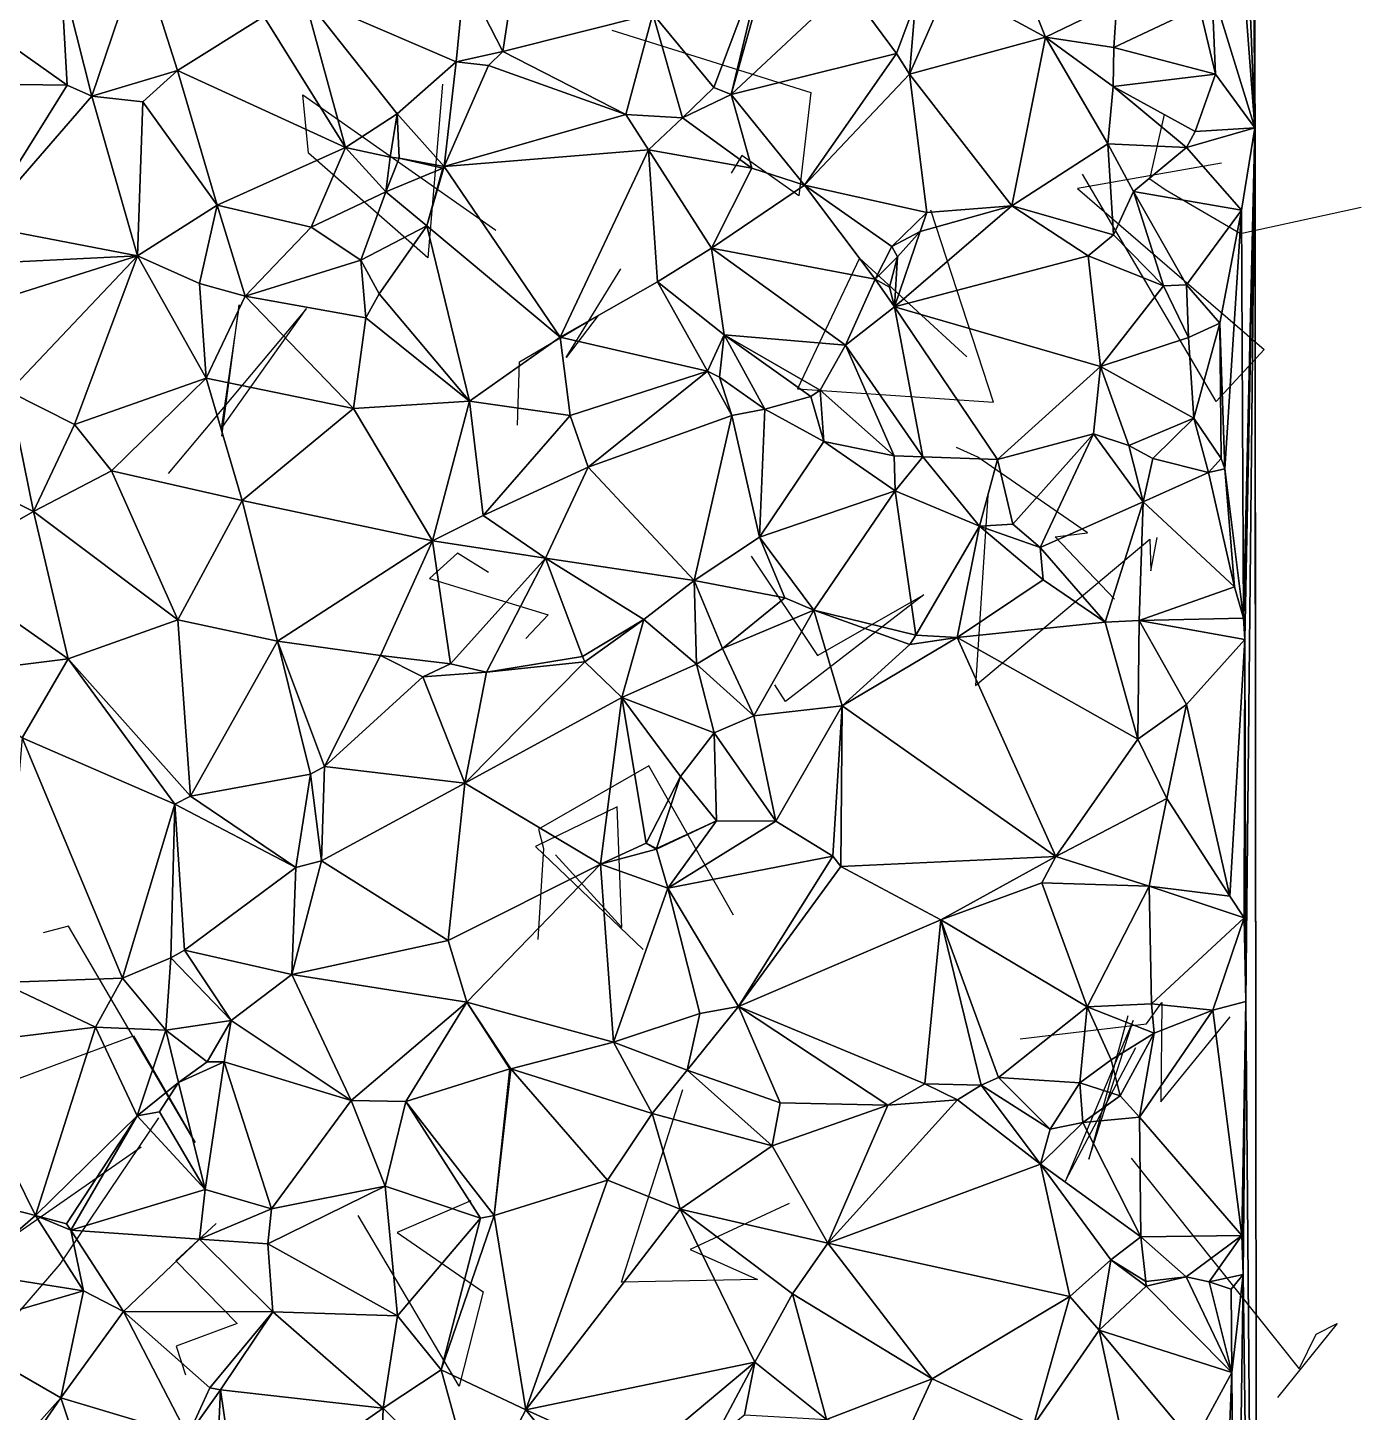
# Model space of a CAD drawing. Header units: metres. Extents: x -15.4 to 15.8, y -15.4 to 15.8.
# Drawn here: x 5.06 to 15.84, y -4.69 to 6.5 of the extents above; entities that cross this region are included whole.
import ezdxf

# ---------------------------------------------------------------- set-up
doc = ezdxf.new("R2010")
doc.units = ezdxf.units.M
doc.layers.add('CRACKS', color=1, linetype='Continuous')
doc.layers.add('STREET_MESH', color=7, linetype='Continuous')

msp = doc.modelspace()

# ---------------------------------------------------------------- linework, layer by layer
at = {"layer": 'CRACKS'}
for points in [[(9.781, 6.482, 0.1), (11.389, 5.978, 0.1), (11.292, 5.143, 0.1), (10.832, 5.469, 0.1), (10.746, 5.327, 0.1)], [(8.412, 6.045, 0.1), (8.295, 4.642, 0.1), (7.331, 5.488, 0.1), (7.284, 5.96, 0.1), (8.844, 4.865, 0.1)], [(15.836, 5.048, 0.1), (14.861, 4.836, 0.1), (14.251, 5.191, 0.1), (14.127, 5.278, 0.1), (14.247, 5.802, 0.1)], [(14.706, 5.408, 0.1), (13.544, 5.202, 0.1), (15.052, 3.902, 0.1), (14.664, 3.481, 0.1), (13.585, 5.32, 0.1)], [(12.648, 3.843, 0.1), (11.782, 4.641, 0.1), (11.281, 3.583, 0.1), (12.865, 3.477, 0.1), (12.357, 5.029, 0.1)], [(9.018, 3.29, 0.1), (9.035, 3.802, 0.1), (9.67, 4.176, 0.1), (9.412, 3.837, 0.1), (9.854, 4.553, 0.1)], [(6.63, 3.202, 0.1), (6.77, 4.263, 0.1), (6.625, 3.261, 0.1), (7.314, 4.234, 0.1), (6.197, 2.901, 0.1)], [(13.841, 1.885, 0.1), (13.364, 2.388, 0.1), (13.624, 2.42, 0.1), (12.739, 3.032, 0.1), (12.565, 3.11, 0.1)], [(12.818, 2.721, 0.1), (12.718, 1.186, 0.1), (14.128, 2.369, 0.1), (14.135, 2.112, 0.1), (14.186, 2.383, 0.1)], [(8.785, 2.1, 0.1), (8.535, 2.256, 0.1), (8.308, 2.05, 0.1), (9.266, 1.758, 0.1), (9.087, 1.566, 0.1)], [(10.907, 2.232, 0.1), (11.442, 1.428, 0.1), (12.302, 1.918, 0.1), (11.185, 1.056, 0.1), (11.099, 1.192, 0.1)], [(10.765, -0.67, 0.1), (10.081, 0.536, 0.1), (9.188, 0.025, 0.1), (9.229, -0.13, 0.1), (9.183, -0.866, 0.1)], [(9.327, -0.181, 0.1), (9.861, -0.768, 0.1), (9.823, 0.207, 0.1), (9.165, -0.115, 0.1), (10.033, -0.946, 0.1)], [(4.636, -2.12, 0.1), (5.916, -1.644, 0.1), (6.415, -2.506, 0.1), (5.391, -0.758, 0.1), (5.186, -0.813, 0.1)], [(13.08, -1.669, 0.1), (14.102, -1.548, 0.1), (14.226, -1.375, 0.1), (14.216, -2.177, 0.1), (14.777, -1.491, 0.1)], [(13.951, -1.484, 0.1), (13.636, -2.642, 0.1), (13.992, -1.521, 0.1), (13.447, -2.815, 0.1), (14.014, -1.739, 0.1)], [(11.215, -2.999, 0.1), (10.415, -3.372, 0.1), (10.957, -3.614, 0.1), (9.858, -3.636, 0.1), (10.354, -2.079, 0.1)], [(5.977, -2.544, 0.1), (4.545, -3.54, 0.1), (4.974, -3.897, 0.1), (5.324, -3.489, 0.1), (6.122, -2.307, 0.1)], [(13.978, -2.633, 0.1), (15.333, -4.335, 0.1), (15.471, -4.056, 0.1), (15.64, -3.969, 0.1), (15.159, -4.567, 0.1)], [(8.642, -2.977, 0.1), (8.047, -3.233, 0.1), (8.742, -3.714, 0.1), (8.547, -4.475, 0.1), (7.731, -3.097, 0.1)], [(6.584, -3.162, 0.1), (6.259, -3.462, 0.1), (6.754, -3.968, 0.1), (6.261, -4.153, 0.1), (6.336, -4.383, 0.1)]]:
    msp.add_polyline3d(points, dxfattribs=at)
at = {"layer": 'STREET_MESH'}
for points in [[(14.944, 10.531), (14.975, 5.694), (14.973, 14.147)], [(14.973, 14.147), (14.975, 5.694), (14.996, -12.274)], [(14.864, 8.596), (14.975, 5.694), (14.944, 10.531)], [(14.975, 5.694), (14.864, 8.596), (14.856, 7.299)], [(8.901, 6.309), (9.062, 7.372), (8.591, 6.916)], [(8.901, 6.309), (10.111, 6.614), (9.062, 7.372)], [(14.628, 6.823), (14.975, 5.694), (14.856, 7.299)], [(5.33, 6.944), (5.58, 5.95), (5.97, 7.104)], [(5.58, 5.95), (6.272, 6.157), (5.97, 7.104)], [(5.97, 7.104), (6.272, 6.157), (6.97, 6.592)], [(10.606, 6.018), (11.03, 7.151), (10.111, 6.614)], [(11.03, 7.151), (10.606, 6.018), (10.745, 5.962)], [(11.679, 6.838), (11.078, 7.154), (10.745, 5.962)], [(11.078, 7.154), (11.03, 7.151), (10.745, 5.962)], [(5.33, 6.944), (4.694, 6.522), (5.381, 6.037)], [(5.58, 5.95), (5.33, 6.944), (5.381, 6.037)], [(13.284, 6.426), (13.04, 7.043), (12.503, 6.851)], [(13.04, 7.043), (13.284, 6.426), (13.861, 6.703)], [(7.294, 6.758), (8.523, 6.227), (8.591, 6.916)], [(8.523, 6.227), (8.901, 6.309), (8.591, 6.916)], [(12.082, 6.294), (11.679, 6.838), (10.745, 5.962)], [(12.082, 6.294), (12.235, 6.707), (11.679, 6.838)], [(12.187, 6.128), (13.284, 6.426), (12.503, 6.851)], [(12.235, 6.707), (12.187, 6.128), (12.503, 6.851)], [(7.628, 5.533), (7.294, 6.758), (6.97, 6.592)], [(8.047, 5.805), (8.523, 6.227), (7.294, 6.758)], [(7.628, 5.533), (8.047, 5.805), (7.294, 6.758)], [(14.528, 6.667), (14.659, 6.128), (14.628, 6.823)], [(14.659, 6.128), (14.975, 5.694), (14.628, 6.823)], [(10.111, 6.614), (8.901, 6.309), (9.894, 5.801)], [(10.353, 5.773), (10.111, 6.614), (9.894, 5.801)], [(10.353, 5.773), (10.606, 6.018), (10.111, 6.614)], [(12.235, 6.707), (12.082, 6.294), (12.187, 6.128)], [(13.284, 6.426), (13.836, 6.341), (13.861, 6.703)], [(13.836, 6.341), (14.528, 6.667), (13.861, 6.703)], [(14.659, 6.128), (14.528, 6.667), (13.836, 6.341)], [(4.694, 6.522), (4.791, 6.045), (5.381, 6.037)], [(6.272, 6.157), (7.628, 5.533), (6.97, 6.592)], [(13.014, 5.062), (13.284, 6.426), (12.187, 6.128)], [(13.014, 5.062), (13.789, 5.564), (13.284, 6.426)], [(13.836, 6.341), (13.284, 6.426), (13.831, 6.027)], [(13.284, 6.426), (13.789, 5.564), (13.831, 6.027)], [(8.785, 6.196), (8.901, 6.309), (8.523, 6.227)], [(8.901, 6.309), (8.785, 6.196), (9.894, 5.801)], [(11.338, 5.231), (12.082, 6.294), (10.745, 5.962)], [(12.082, 6.294), (11.338, 5.231), (12.187, 6.128)], [(14.659, 6.128), (13.836, 6.341), (13.831, 6.027)], [(5.58, 5.95), (5.991, 5.902), (6.272, 6.157)], [(5.991, 5.902), (6.593, 5.069), (6.272, 6.157)], [(6.593, 5.069), (7.628, 5.533), (6.272, 6.157)], [(8.426, 5.381), (8.523, 6.227), (8.047, 5.805)], [(8.426, 5.381), (8.785, 6.196), (8.523, 6.227)], [(8.785, 6.196), (8.426, 5.381), (9.894, 5.801)], [(5.381, 6.037), (4.791, 6.045), (4.671, 4.905)], [(11.338, 5.231), (12.327, 5.009), (12.187, 6.128)], [(12.327, 5.009), (13.014, 5.062), (12.187, 6.128)], [(14.494, 5.664), (14.659, 6.128), (13.831, 6.027)], [(14.659, 6.128), (14.494, 5.664), (14.975, 5.694)], [(5.58, 5.95), (5.381, 6.037), (4.671, 4.905)], [(5.949, 4.658), (5.58, 5.95), (4.671, 4.905)], [(5.991, 5.902), (5.58, 5.95), (5.949, 4.658)], [(10.606, 6.018), (10.353, 5.773), (10.745, 5.962)], [(10.353, 5.773), (10.912, 5.367), (10.745, 5.962)], [(10.912, 5.367), (11.338, 5.231), (10.745, 5.962)], [(13.789, 5.564), (14.425, 5.533), (13.831, 6.027)], [(14.425, 5.533), (14.494, 5.664), (13.831, 6.027)], [(6.593, 5.069), (5.991, 5.902), (5.949, 4.658)], [(7.628, 5.533), (7.99, 5.455), (8.047, 5.805)], [(7.99, 5.455), (8.063, 5.448), (8.047, 5.805)], [(8.063, 5.448), (8.426, 5.381), (8.047, 5.805)], [(8.426, 5.381), (10.078, 5.516), (9.894, 5.801)], [(10.078, 5.516), (10.353, 5.773), (9.894, 5.801)], [(10.912, 5.367), (10.353, 5.773), (10.078, 5.516)], [(14.975, 5.694), (14.425, 5.533), (14.868, 5.029)], [(14.494, 5.664), (14.425, 5.533), (14.975, 5.694)], [(14.885, 1.73), (14.975, 5.694), (14.868, 5.029)], [(14.975, 5.694), (14.885, 1.73), (14.895, 1.559)], [(14.975, 5.694), (14.895, 1.559), (14.904, -1.366)], [(14.975, 5.694), (14.904, -1.366), (14.996, -12.274)], [(7.352, 4.891), (7.628, 5.533), (6.593, 5.069)], [(7.352, 4.891), (7.954, 5.177), (7.628, 5.533)], [(7.954, 5.177), (7.99, 5.455), (7.628, 5.533)], [(10.078, 5.516), (8.426, 5.381), (9.364, 4.002)], [(10.15, 4.449), (10.078, 5.516), (9.364, 4.002)], [(10.586, 4.72), (10.078, 5.516), (10.15, 4.449)], [(10.586, 4.72), (10.912, 5.367), (10.078, 5.516)], [(13.789, 5.564), (13.014, 5.062), (13.833, 4.829)], [(13.789, 5.564), (13.997, 5.178), (14.425, 5.533)], [(13.789, 5.564), (13.833, 4.829), (13.997, 5.178)], [(14.425, 5.533), (13.997, 5.178), (14.868, 5.029)], [(7.954, 5.177), (8.063, 5.448), (7.99, 5.455)], [(7.954, 5.177), (8.415, 5.366), (8.063, 5.448)], [(8.063, 5.448), (8.415, 5.366), (8.426, 5.381)], [(8.426, 5.381), (8.287, 4.9), (9.364, 4.002)], [(8.426, 5.381), (8.415, 5.366), (8.287, 4.9)], [(8.415, 5.366), (7.954, 5.177), (8.287, 4.9)], [(10.586, 4.72), (11.338, 5.231), (10.912, 5.367)], [(7.954, 5.177), (7.352, 4.891), (7.754, 4.625)], [(8.287, 4.9), (7.954, 5.177), (7.754, 4.625)], [(11.908, 4.469), (11.338, 5.231), (10.586, 4.72)], [(11.338, 5.231), (12.042, 4.733), (12.327, 5.009)], [(11.908, 4.469), (12.042, 4.733), (11.338, 5.231)], [(13.997, 5.178), (13.833, 4.829), (14.239, 4.416)], [(13.997, 5.178), (14.423, 4.424), (14.868, 5.029)], [(14.423, 4.424), (13.997, 5.178), (14.239, 4.416)], [(6.449, 4.435), (6.593, 5.069), (5.949, 4.658)], [(6.449, 4.435), (6.818, 4.333), (6.593, 5.069)], [(6.818, 4.333), (7.352, 4.891), (6.593, 5.069)], [(12.273, 4.854), (12.064, 4.247), (13.014, 5.062)], [(12.064, 4.247), (13.63, 4.66), (13.014, 5.062)], [(12.273, 4.854), (13.014, 5.062), (12.327, 5.009)], [(13.014, 5.062), (13.63, 4.66), (13.833, 4.829)], [(12.042, 4.733), (12.273, 4.854), (12.327, 5.009)], [(14.423, 4.424), (14.692, 4.114), (14.868, 5.029)], [(14.868, 5.029), (14.692, 4.114), (14.733, 2.937)], [(14.885, 1.73), (14.868, 5.029), (14.733, 2.937)], [(4.639, 4.594), (5.949, 4.658), (4.671, 4.905)], [(7.352, 4.891), (6.818, 4.333), (7.754, 4.625)], [(8.287, 4.9), (7.754, 4.625), (7.9, 4.351)], [(8.631, 3.484), (8.287, 4.9), (7.9, 4.351)], [(8.287, 4.9), (8.631, 3.484), (9.364, 4.002)], [(12.088, 4.651), (12.273, 4.854), (12.042, 4.733)], [(12.088, 4.651), (12.064, 4.247), (12.273, 4.854)], [(13.833, 4.829), (13.63, 4.66), (14.239, 4.416)], [(10.688, 4.019), (10.586, 4.72), (10.15, 4.449)], [(11.668, 3.937), (10.586, 4.72), (10.688, 4.019)], [(11.668, 3.937), (11.908, 4.469), (10.586, 4.72)], [(12.088, 4.651), (12.042, 4.733), (11.908, 4.469)], [(4.654, 4.248), (5.949, 4.658), (4.639, 4.594)], [(5.949, 4.658), (4.654, 4.248), (4.912, 3.563)], [(5.44, 3.296), (5.949, 4.658), (4.912, 3.563)], [(6.502, 3.669), (5.949, 4.658), (5.44, 3.296)], [(6.502, 3.669), (6.449, 4.435), (5.949, 4.658)], [(7.754, 4.625), (6.818, 4.333), (7.792, 4.159)], [(7.754, 4.625), (7.792, 4.159), (7.9, 4.351)], [(12.025, 4.406), (12.088, 4.651), (11.908, 4.469)], [(12.064, 4.247), (12.088, 4.651), (12.025, 4.406)], [(13.63, 4.66), (12.064, 4.247), (13.728, 3.765)], [(13.63, 4.66), (13.728, 3.765), (14.239, 4.416)], [(6.818, 4.333), (6.449, 4.435), (6.502, 3.669)], [(10.553, 3.727), (10.15, 4.449), (9.364, 4.002)], [(10.553, 3.727), (10.688, 4.019), (10.15, 4.449)], [(12.064, 4.247), (11.908, 4.469), (11.668, 3.937)], [(12.064, 4.247), (12.025, 4.406), (11.908, 4.469)], [(13.728, 3.765), (14.439, 4), (14.239, 4.416)], [(14.439, 4), (14.423, 4.424), (14.239, 4.416)], [(14.423, 4.424), (14.439, 4), (14.692, 4.114)], [(6.818, 4.333), (6.502, 3.669), (7.693, 3.425)], [(6.818, 4.333), (7.693, 3.425), (7.792, 4.159)], [(7.792, 4.159), (8.631, 3.484), (7.9, 4.351)], [(7.693, 3.425), (8.631, 3.484), (7.792, 4.159)], [(12.293, 3.034), (12.064, 4.247), (11.668, 3.937)], [(12.064, 4.247), (12.896, 3.013), (13.728, 3.765)], [(12.064, 4.247), (12.293, 3.034), (12.896, 3.013)], [(14.692, 4.114), (14.439, 4), (14.482, 3.346)], [(14.704, 3.021), (14.692, 4.114), (14.482, 3.346)], [(14.692, 4.114), (14.704, 3.021), (14.733, 2.937)], [(8.631, 3.484), (9.444, 3.369), (9.364, 4.002)], [(9.444, 3.369), (10.553, 3.727), (9.364, 4.002)], [(10.688, 4.019), (10.553, 3.727), (10.65, 3.678)], [(11.016, 3.419), (10.688, 4.019), (10.65, 3.678)], [(11.016, 3.419), (11.389, 3.522), (10.688, 4.019)], [(11.463, 3.573), (11.668, 3.937), (10.688, 4.019)], [(11.389, 3.522), (11.463, 3.573), (10.688, 4.019)], [(11.463, 3.573), (12.062, 3.043), (11.668, 3.937)], [(12.062, 3.043), (12.293, 3.034), (11.668, 3.937)], [(14.439, 4), (13.728, 3.765), (14.482, 3.346)], [(10.553, 3.727), (9.444, 3.369), (9.589, 2.952)], [(10.75, 3.369), (10.553, 3.727), (9.589, 2.952)], [(10.553, 3.727), (10.75, 3.369), (10.65, 3.678)], [(12.896, 3.013), (13.673, 3.22), (13.728, 3.765)], [(13.728, 3.765), (13.673, 3.22), (13.958, 3.126)], [(14.482, 3.346), (13.728, 3.765), (13.958, 3.126)], [(6.502, 3.669), (5.44, 3.296), (5.739, 2.922)], [(6.794, 2.681), (6.502, 3.669), (5.739, 2.922)], [(7.693, 3.425), (6.502, 3.669), (6.794, 2.681)], [(10.75, 3.369), (11.016, 3.419), (10.65, 3.678)], [(4.291, 2.998), (5.107, 2.592), (4.912, 3.563)], [(5.107, 2.592), (5.44, 3.296), (4.912, 3.563)], [(7.693, 3.425), (8.331, 2.355), (8.631, 3.484)], [(8.331, 2.355), (8.74, 2.561), (8.631, 3.484)], [(8.74, 2.561), (9.444, 3.369), (8.631, 3.484)], [(11.016, 3.419), (11.495, 3.157), (11.389, 3.522)], [(11.495, 3.157), (11.463, 3.573), (11.389, 3.522)], [(11.495, 3.157), (12.062, 3.043), (11.463, 3.573)], [(8.331, 2.355), (7.693, 3.425), (6.794, 2.681)], [(9.444, 3.369), (8.74, 2.561), (9.589, 2.952)], [(10.445, 2.034), (10.75, 3.369), (9.589, 2.952)], [(10.75, 3.369), (10.445, 2.034), (10.975, 2.385)], [(11.016, 3.419), (10.75, 3.369), (10.975, 2.385)], [(11.495, 3.157), (11.016, 3.419), (10.975, 2.385)], [(5.44, 3.296), (5.107, 2.592), (5.739, 2.922)], [(14.153, 3.021), (14.482, 3.346), (13.958, 3.126)], [(14.153, 3.021), (14.602, 2.909), (14.482, 3.346)], [(14.602, 2.909), (14.704, 3.021), (14.482, 3.346)], [(12.069, 2.759), (11.495, 3.157), (10.975, 2.385)], [(12.062, 3.043), (11.495, 3.157), (12.069, 2.759)], [(12.896, 3.013), (13.022, 2.491), (13.673, 3.22)], [(13.673, 3.22), (13.022, 2.491), (13.241, 2.303)], [(13.673, 3.22), (13.241, 2.303), (14.074, 2.671)], [(13.673, 3.22), (14.074, 2.671), (13.958, 3.126)], [(12.293, 3.034), (12.062, 3.043), (12.069, 2.759)], [(12.293, 3.034), (12.069, 2.759), (12.751, 2.474)], [(12.896, 3.013), (12.293, 3.034), (12.751, 2.474)], [(14.074, 2.671), (14.153, 3.021), (13.958, 3.126)], [(14.704, 3.021), (14.602, 2.909), (14.733, 2.937)], [(4.291, 2.998), (4.324, 2.149), (5.107, 2.592)], [(5.107, 2.592), (6.275, 1.716), (5.739, 2.922)], [(6.275, 1.716), (6.794, 2.681), (5.739, 2.922)], [(8.74, 2.561), (9.245, 2.215), (9.589, 2.952)], [(9.245, 2.215), (10.445, 2.034), (9.589, 2.952)], [(13.022, 2.491), (12.896, 3.013), (12.751, 2.474)], [(14.153, 3.021), (14.074, 2.671), (14.602, 2.909)], [(14.602, 2.909), (14.812, 1.983), (14.733, 2.937)], [(14.812, 1.983), (14.885, 1.73), (14.733, 2.937)], [(14.602, 2.909), (14.074, 2.671), (14.812, 1.983)], [(11.414, 1.795), (12.069, 2.759), (10.975, 2.385)], [(12.069, 2.759), (11.414, 1.795), (12.238, 1.593)], [(12.751, 2.474), (12.069, 2.759), (12.238, 1.593)], [(4.324, 2.149), (5.388, 1.402), (5.107, 2.592)], [(5.388, 1.402), (6.275, 1.716), (5.107, 2.592)], [(6.794, 2.681), (6.275, 1.716), (7.079, 1.545)], [(8.331, 2.355), (6.794, 2.681), (7.079, 1.545)], [(14.074, 2.671), (13.241, 2.303), (13.767, 1.698)], [(14.074, 2.671), (13.767, 1.698), (14.042, 1.712)], [(14.812, 1.983), (14.074, 2.671), (14.042, 1.712)], [(8.331, 2.355), (9.245, 2.215), (8.74, 2.561)], [(12.572, 1.574), (12.751, 2.474), (12.238, 1.593)], [(12.751, 2.474), (12.572, 1.574), (13.267, 2.04)], [(13.022, 2.491), (12.751, 2.474), (13.241, 2.303)], [(13.241, 2.303), (12.751, 2.474), (13.267, 2.04)], [(7.911, 1.429), (8.331, 2.355), (7.079, 1.545)], [(8.331, 2.355), (7.911, 1.429), (8.477, 1.362)], [(9.245, 2.215), (8.331, 2.355), (8.477, 1.362)], [(10.445, 2.034), (11.178, 1.896), (10.975, 2.385)], [(11.178, 1.896), (11.414, 1.795), (10.975, 2.385)], [(13.767, 1.698), (13.241, 2.303), (13.267, 2.04)], [(5.388, 1.402), (4.324, 2.149), (4.418, 1.28)], [(8.767, 1.293), (9.245, 2.215), (8.477, 1.362)], [(9.245, 2.215), (8.767, 1.293), (9.543, 1.42)], [(10.04, 1.719), (9.245, 2.215), (9.543, 1.42)], [(10.445, 2.034), (9.245, 2.215), (10.04, 1.719)], [(10.466, 1.36), (10.445, 2.034), (10.04, 1.719)], [(11.178, 1.896), (10.445, 2.034), (10.674, 1.485)], [(10.445, 2.034), (10.466, 1.36), (10.674, 1.485)], [(12.572, 1.574), (13.767, 1.698), (13.267, 2.04)], [(14.885, 1.73), (14.812, 1.983), (14.042, 1.712)], [(11.178, 1.896), (10.674, 1.485), (11.414, 1.795)], [(10.674, 1.485), (10.929, 0.942), (11.414, 1.795)], [(11.414, 1.795), (10.929, 0.942), (11.643, 1.021)], [(11.414, 1.795), (12.189, 1.518), (12.238, 1.593)], [(12.189, 1.518), (11.414, 1.795), (11.643, 1.021)], [(6.376, 0.293), (6.275, 1.716), (5.388, 1.402)], [(6.275, 1.716), (6.376, 0.293), (7.079, 1.545)], [(9.563, 1.377), (10.04, 1.719), (9.543, 1.42)], [(9.563, 1.377), (9.861, 1.09), (10.04, 1.719)], [(9.861, 1.09), (10.466, 1.36), (10.04, 1.719)], [(12.572, 1.574), (14.031, 0.752), (13.767, 1.698)], [(13.767, 1.698), (14.031, 0.752), (14.042, 1.712)], [(14.031, 0.752), (14.423, 1.033), (14.042, 1.712)], [(14.885, 1.73), (14.042, 1.712), (14.895, 1.559)], [(14.042, 1.712), (14.423, 1.033), (14.895, 1.559)], [(12.572, 1.574), (11.643, 1.021), (13.367, -0.195)], [(12.572, 1.574), (12.189, 1.518), (11.643, 1.021)], [(12.189, 1.518), (12.572, 1.574), (12.238, 1.593)], [(14.031, 0.752), (12.572, 1.574), (13.367, -0.195)], [(6.376, 0.293), (7.345, 0.469), (7.079, 1.545)], [(7.345, 0.469), (7.458, 0.533), (7.079, 1.545)], [(7.458, 0.533), (7.911, 1.429), (7.079, 1.545)], [(10.674, 1.485), (10.466, 1.36), (10.929, 0.942)], [(14.423, 1.033), (14.774, -0.517), (14.895, 1.559)], [(14.774, -0.517), (14.889, -0.692), (14.895, 1.559)], [(14.895, 1.559), (14.889, -0.692), (14.904, -1.366)], [(5.016, 0.764), (5.388, 1.402), (4.418, 1.28)], [(5.388, 1.402), (5.016, 0.764), (6.25, 0.227)], [(6.376, 0.293), (5.388, 1.402), (6.25, 0.227)], [(7.911, 1.429), (7.458, 0.533), (8.254, 1.257)], [(7.911, 1.429), (8.254, 1.257), (8.477, 1.362)], [(8.254, 1.257), (8.767, 1.293), (8.477, 1.362)], [(9.563, 1.377), (8.767, 1.293), (8.593, 0.398)], [(9.861, 1.09), (9.563, 1.377), (8.593, 0.398)], [(8.767, 1.293), (9.563, 1.377), (9.543, 1.42)], [(10.466, 1.36), (9.861, 1.09), (10.609, 0.803)], [(10.929, 0.942), (10.466, 1.36), (10.609, 0.803)], [(7.458, 0.533), (8.593, 0.398), (8.254, 1.257)], [(8.593, 0.398), (8.767, 1.293), (8.254, 1.257)], [(9.861, 1.09), (8.593, 0.398), (9.688, -0.256)], [(10.058, -0.088), (9.861, 1.09), (9.688, -0.256)], [(10.337, 0.451), (9.861, 1.09), (10.058, -0.088)], [(9.861, 1.09), (10.337, 0.451), (10.609, 0.803)], [(10.929, 0.942), (11.107, 0.091), (11.643, 1.021)], [(11.643, 1.021), (11.107, 0.091), (11.567, -0.192)], [(11.63, -0.277), (11.643, 1.021), (11.567, -0.192)], [(11.643, 1.021), (11.63, -0.277), (13.367, -0.195)], [(14.423, 1.033), (14.031, 0.752), (14.264, 0.272)], [(14.774, -0.517), (14.423, 1.033), (14.264, 0.272)], [(11.107, 0.091), (10.929, 0.942), (10.609, 0.803)], [(10.337, 0.451), (10.627, 0.093), (10.609, 0.803)], [(10.627, 0.093), (11.107, 0.091), (10.609, 0.803)], [(5.827, -1.179), (5.016, 0.764), (4.85, -1.213)], [(5.016, 0.764), (5.827, -1.179), (6.25, 0.227)], [(14.264, 0.272), (14.031, 0.752), (13.367, -0.195)], [(7.345, 0.469), (6.376, 0.293), (7.228, -0.284)], [(7.345, 0.469), (7.228, -0.284), (7.435, -0.231)], [(7.458, 0.533), (7.345, 0.469), (7.435, -0.231)], [(8.593, 0.398), (7.458, 0.533), (7.435, -0.231)], [(10.141, -0.13), (10.337, 0.451), (10.058, -0.088)], [(10.337, 0.451), (10.141, -0.13), (10.627, 0.093)], [(8.593, 0.398), (7.435, -0.231), (8.458, -0.874)], [(9.688, -0.256), (8.593, 0.398), (8.458, -0.874)], [(5.827, -1.179), (6.217, -1.014), (6.25, 0.227)], [(6.25, 0.227), (6.217, -1.014), (6.327, -0.951)], [(7.228, -0.284), (6.376, 0.293), (6.25, 0.227)], [(7.228, -0.284), (6.25, 0.227), (6.327, -0.951)], [(14.123, -0.436), (14.264, 0.272), (13.367, -0.195)], [(14.123, -0.436), (14.774, -0.517), (14.264, 0.272)], [(10.627, 0.093), (10.141, -0.137), (10.233, -0.452)], [(10.141, -0.13), (10.141, -0.137), (10.627, 0.093)], [(11.107, 0.091), (10.627, 0.093), (10.233, -0.452)], [(11.567, -0.192), (11.107, 0.091), (10.233, -0.452)], [(10.141, -0.137), (10.058, -0.088), (9.688, -0.256)], [(10.141, -0.137), (10.141, -0.13), (10.058, -0.088)], [(10.233, -0.452), (10.141, -0.137), (9.688, -0.256)], [(10.803, -1.407), (11.567, -0.192), (10.233, -0.452)], [(10.803, -1.407), (11.63, -0.277), (11.567, -0.192)], [(11.63, -0.277), (12.438, -0.707), (13.367, -0.195)], [(12.438, -0.707), (13.254, -0.409), (13.367, -0.195)], [(13.254, -0.409), (14.123, -0.436), (13.367, -0.195)], [(7.195, -1.149), (7.228, -0.284), (6.327, -0.951)], [(7.228, -0.284), (7.195, -1.149), (7.435, -0.231)], [(7.435, -0.231), (7.195, -1.149), (8.458, -0.874)], [(8.608, -1.372), (9.688, -0.256), (8.458, -0.874)], [(8.608, -1.372), (9.794, -1.696), (9.688, -0.256)], [(9.794, -1.696), (10.233, -0.452), (9.688, -0.256)], [(11.63, -0.277), (10.803, -1.407), (12.438, -0.707)], [(13.254, -0.409), (12.438, -0.707), (13.621, -1.409)], [(14.123, -0.436), (13.254, -0.409), (13.621, -1.409)], [(14.142, -1.387), (14.123, -0.436), (13.621, -1.409)], [(14.774, -0.517), (14.123, -0.436), (14.889, -0.692)], [(14.123, -0.436), (14.142, -1.387), (14.889, -0.692)], [(10.491, -1.464), (10.233, -0.452), (9.794, -1.696)], [(10.491, -1.464), (10.803, -1.407), (10.233, -0.452)], [(10.803, -1.407), (12.311, -2.032), (12.438, -0.707)], [(12.311, -2.032), (12.766, -2.042), (12.438, -0.707)], [(12.438, -0.707), (12.904, -1.98), (13.621, -1.409)], [(12.766, -2.042), (12.904, -1.98), (12.438, -0.707)], [(14.142, -1.387), (14.636, -1.438), (14.889, -0.692)], [(14.889, -0.692), (14.636, -1.438), (14.904, -1.366)], [(7.195, -1.149), (8.608, -1.372), (8.458, -0.874)], [(6.217, -1.014), (6.705, -1.522), (6.327, -0.951)], [(6.705, -1.522), (7.195, -1.149), (6.327, -0.951)], [(5.827, -1.179), (6.177, -1.598), (6.217, -1.014)], [(6.217, -1.014), (6.177, -1.598), (6.705, -1.522)], [(5.609, -1.574), (4.85, -1.213), (4.442, -1.718)], [(5.609, -1.574), (5.827, -1.179), (4.85, -1.213)], [(5.609, -1.574), (6.177, -1.598), (5.827, -1.179)], [(7.195, -1.149), (6.705, -1.522), (7.676, -2.168)], [(8.608, -1.372), (7.195, -1.149), (7.676, -2.168)], [(8.116, -2.174), (8.608, -1.372), (7.676, -2.168)], [(8.608, -1.372), (8.116, -2.174), (8.958, -1.912)], [(8.966, -1.912), (8.608, -1.372), (8.958, -1.912)], [(8.608, -1.372), (8.966, -1.912), (9.794, -1.696)], [(10.491, -1.464), (10.389, -1.922), (10.803, -1.407)], [(10.389, -1.922), (11.142, -2.186), (10.803, -1.407)], [(12.311, -2.032), (10.803, -1.407), (12.012, -2.204)], [(10.803, -1.407), (11.142, -2.186), (12.012, -2.204)], [(12.904, -1.98), (13.563, -2.024), (13.621, -1.409)], [(13.563, -2.024), (13.816, -1.839), (13.621, -1.409)], [(14.164, -1.622), (14.142, -1.387), (13.621, -1.409)], [(13.816, -1.839), (14.164, -1.622), (13.621, -1.409)], [(14.044, -2.303), (14.87, -3.258), (14.636, -1.438)], [(14.164, -1.622), (14.044, -2.303), (14.636, -1.438)], [(14.142, -1.387), (14.164, -1.622), (14.636, -1.438)], [(14.636, -1.438), (14.87, -3.258), (14.904, -1.366)], [(14.87, -3.258), (14.882, -3.574), (14.904, -1.366)], [(14.904, -1.366), (14.882, -3.574), (14.996, -12.274)], [(6.177, -1.598), (6.511, -1.856), (6.705, -1.522)], [(6.511, -1.856), (6.65, -1.855), (6.705, -1.522)], [(6.705, -1.522), (6.65, -1.855), (7.676, -2.168)], [(10.389, -1.922), (10.491, -1.464), (9.794, -1.696)], [(5.125, -3.096), (5.609, -1.574), (4.442, -1.718)], [(5.946, -2.29), (5.609, -1.574), (5.125, -3.096)], [(6.177, -1.598), (5.609, -1.574), (5.946, -2.29)], [(6.28, -2.023), (6.177, -1.598), (5.946, -2.29)], [(6.511, -1.856), (6.177, -1.598), (6.28, -2.023)], [(13.887, -2.129), (14.164, -1.622), (13.816, -1.839)], [(13.887, -2.129), (14.044, -2.303), (14.164, -1.622)], [(5.125, -3.096), (4.442, -1.718), (4.62, -2.968)], [(9.794, -1.696), (8.966, -1.912), (10.107, -2.273)], [(10.389, -1.922), (9.794, -1.696), (10.107, -2.273)], [(6.65, -1.855), (6.28, -2.023), (6.494, -2.886)], [(6.511, -1.856), (6.28, -2.023), (6.65, -1.855)], [(7.032, -3.043), (6.65, -1.855), (6.494, -2.886)], [(6.65, -1.855), (7.032, -3.043), (7.676, -2.168)], [(13.563, -2.024), (13.887, -2.129), (13.816, -1.839)], [(8.116, -2.174), (8.83, -3.097), (8.958, -1.912)], [(8.83, -3.097), (8.966, -1.912), (8.958, -1.912)], [(9.745, -2.81), (8.966, -1.912), (8.83, -3.097)], [(8.966, -1.912), (9.745, -2.81), (10.107, -2.273)], [(11.076, -2.534), (10.389, -1.922), (10.107, -2.273)], [(11.142, -2.186), (10.389, -1.922), (11.076, -2.534)], [(12.766, -2.042), (13.323, -2.398), (12.904, -1.98)], [(13.323, -2.398), (13.563, -2.024), (12.904, -1.98)], [(6.127, -2.258), (6.28, -2.023), (5.946, -2.29)], [(6.28, -2.023), (6.127, -2.258), (6.494, -2.886)], [(12.311, -2.032), (12.012, -2.204), (12.575, -2.162)], [(12.766, -2.042), (12.311, -2.032), (12.575, -2.162)], [(13.244, -2.681), (12.766, -2.042), (12.575, -2.162)], [(13.244, -2.681), (13.323, -2.398), (12.766, -2.042)], [(13.323, -2.398), (13.586, -2.345), (13.563, -2.024)], [(13.586, -2.345), (13.887, -2.129), (13.563, -2.024)], [(7.032, -3.043), (7.949, -2.859), (7.676, -2.168)], [(7.949, -2.859), (8.116, -2.174), (7.676, -2.168)], [(8.719, -3.119), (8.116, -2.174), (7.949, -2.859)], [(8.116, -2.174), (8.719, -3.119), (8.83, -3.097)], [(12.012, -2.204), (11.142, -2.186), (11.076, -2.534)], [(12.012, -2.204), (11.076, -2.534), (11.526, -3.319)], [(12.012, -2.204), (11.526, -3.319), (12.575, -2.162)], [(11.526, -3.319), (13.244, -2.681), (12.575, -2.162)], [(13.887, -2.129), (13.586, -2.345), (14.044, -2.303)], [(5.375, -3.163), (5.946, -2.29), (5.125, -3.096)], [(5.946, -2.29), (5.375, -3.163), (5.41, -3.214)], [(5.946, -2.29), (5.41, -3.214), (6.494, -2.886)], [(6.127, -2.258), (5.946, -2.29), (6.494, -2.886)], [(9.745, -2.81), (10.334, -3.046), (10.107, -2.273)], [(10.334, -3.046), (11.076, -2.534), (10.107, -2.273)], [(13.586, -2.345), (13.244, -2.681), (14.056, -3.269)], [(13.586, -2.345), (13.323, -2.398), (13.244, -2.681)], [(13.586, -2.345), (14.056, -3.269), (14.044, -2.303)], [(14.044, -2.303), (14.056, -3.269), (14.87, -3.258)], [(11.526, -3.319), (11.076, -2.534), (10.334, -3.046)], [(13.482, -3.751), (13.244, -2.681), (11.526, -3.319)], [(13.244, -2.681), (13.813, -3.455), (14.056, -3.269)], [(13.813, -3.455), (13.244, -2.681), (13.482, -3.751)], [(5.41, -3.214), (6.449, -3.288), (6.494, -2.886)], [(6.449, -3.288), (7.032, -3.043), (6.494, -2.886)], [(7.949, -2.859), (7.002, -3.325), (8.05, -3.908)], [(7.032, -3.043), (7.002, -3.325), (7.949, -2.859)], [(8.719, -3.119), (7.949, -2.859), (8.05, -3.908)], [(9.086, -4.667), (9.745, -2.81), (8.83, -3.097)], [(9.745, -2.81), (9.086, -4.667), (10.334, -3.046)], [(4.588, -3.559), (5.125, -3.096), (4.62, -2.968)], [(5.511, -3.704), (5.125, -3.096), (4.588, -3.559)], [(5.125, -3.096), (5.511, -3.704), (5.41, -3.214)], [(5.375, -3.163), (5.125, -3.096), (5.41, -3.214)], [(6.449, -3.288), (7.002, -3.325), (7.032, -3.043)], [(8.402, -4.343), (8.719, -3.119), (8.05, -3.908)], [(9.086, -4.667), (8.83, -3.097), (8.402, -4.343)], [(8.83, -3.097), (8.719, -3.119), (8.402, -4.343)], [(9.086, -4.667), (10.935, -4.281), (10.334, -3.046)], [(11.24, -3.73), (11.526, -3.319), (10.334, -3.046)], [(10.935, -4.281), (11.24, -3.73), (10.334, -3.046)], [(5.511, -3.704), (5.834, -3.873), (5.41, -3.214)], [(5.834, -3.873), (6.449, -3.288), (5.41, -3.214)], [(6.449, -3.288), (5.834, -3.873), (7.042, -3.875)], [(7.002, -3.325), (6.449, -3.288), (7.042, -3.875)], [(8.05, -3.908), (7.002, -3.325), (7.042, -3.875)], [(11.24, -3.73), (12.368, -4.417), (11.526, -3.319)], [(12.368, -4.417), (13.482, -3.751), (11.526, -3.319)], [(13.813, -3.455), (14.095, -3.631), (14.056, -3.269)], [(14.056, -3.269), (14.422, -3.592), (14.87, -3.258)], [(14.095, -3.631), (14.422, -3.592), (14.056, -3.269)], [(14.422, -3.592), (14.607, -3.633), (14.87, -3.258)], [(14.87, -3.258), (14.607, -3.633), (14.882, -3.574)], [(13.718, -4.022), (13.813, -3.455), (13.482, -3.751)], [(13.813, -3.455), (13.718, -4.022), (14.097, -3.668)], [(14.095, -3.631), (13.813, -3.455), (14.097, -3.668)], [(4.395, -4.03), (5.511, -3.704), (4.588, -3.559)], [(14.607, -3.633), (14.784, -3.693), (14.882, -3.574)], [(14.784, -3.693), (14.789, -4.366), (14.882, -3.574)], [(14.789, -4.366), (14.82, -8.058), (14.882, -3.574)], [(14.882, -3.574), (14.82, -8.058), (14.996, -12.274)], [(14.097, -3.668), (13.718, -4.022), (14.789, -4.366)], [(14.422, -3.592), (14.095, -3.631), (14.097, -3.668)], [(14.422, -3.592), (14.097, -3.668), (14.789, -4.366)], [(14.607, -3.633), (14.422, -3.592), (14.789, -4.366)], [(14.784, -3.693), (14.607, -3.633), (14.789, -4.366)], [(5.511, -3.704), (4.395, -4.03), (5.329, -4.571)], [(5.834, -3.873), (5.511, -3.704), (5.329, -4.571)], [(11.516, -4.745), (11.24, -3.73), (10.935, -4.281)], [(12.368, -4.417), (11.24, -3.73), (11.516, -4.745)], [(12.368, -4.417), (13.188, -4.791), (13.482, -3.751)], [(13.188, -4.791), (13.718, -4.022), (13.482, -3.751)], [(6.354, -4.876), (5.834, -3.873), (5.329, -4.571)], [(5.834, -3.873), (6.354, -4.876), (6.532, -4.489)], [(5.834, -3.873), (6.532, -4.489), (7.042, -3.875)], [(6.532, -4.489), (6.62, -4.506), (7.042, -3.875)], [(6.62, -4.506), (7.932, -4.654), (7.042, -3.875)], [(7.932, -4.654), (8.05, -3.908), (7.042, -3.875)], [(7.932, -4.654), (8.402, -4.343), (8.05, -3.908)], [(13.939, -5.045), (13.718, -4.022), (13.188, -4.791)], [(14.789, -4.366), (13.718, -4.022), (14.481, -4.937)], [(13.718, -4.022), (13.939, -5.045), (14.481, -4.937)], [(4.395, -4.03), (4.784, -5.175), (5.329, -4.571)], [(7.932, -4.654), (8.695, -5.409), (8.402, -4.343)], [(8.695, -5.409), (9.086, -4.667), (8.402, -4.343)], [(9.086, -4.667), (9.989, -5.077), (10.935, -4.281)], [(10.935, -4.281), (9.989, -5.077), (10.605, -4.905)], [(10.854, -4.706), (10.935, -4.281), (10.605, -4.905)], [(10.854, -4.706), (11.516, -4.745), (10.935, -4.281)], [(12.16, -4.872), (12.368, -4.417), (11.516, -4.745)], [(12.368, -4.417), (12.16, -4.872), (13.188, -4.791)], [(14.678, -7.216), (14.789, -4.366), (14.481, -4.937)], [(14.82, -8.058), (14.789, -4.366), (14.678, -7.216)], [(4.784, -5.175), (4.883, -5.22), (5.329, -4.571)], [(4.883, -5.22), (5.64, -5.497), (5.329, -4.571)], [(5.64, -5.497), (6.354, -4.876), (5.329, -4.571)], [(6.354, -4.876), (6.62, -4.506), (6.532, -4.489)], [(6.354, -4.876), (6.578, -5.386), (6.62, -4.506)], [(6.62, -4.506), (6.578, -5.386), (6.759, -5.471)], [(7.932, -4.654), (6.62, -4.506), (6.759, -5.471)], [(7.91, -5.349), (7.932, -4.654), (6.759, -5.471)], [(7.932, -4.654), (7.91, -5.349), (8.695, -5.409)], [(9.086, -4.667), (8.695, -5.409), (9.442, -5.11)], [(9.989, -5.077), (9.086, -4.667), (9.442, -5.11)]]:
    msp.add_3dface(points, dxfattribs=at)

doc.saveas('drawing.dxf')
